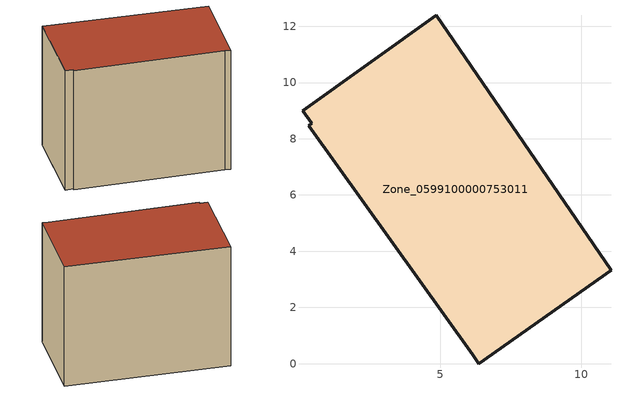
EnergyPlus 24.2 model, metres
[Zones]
Zone_0599100000753011
 floor ground (C_G): 6.37,0 6.15,0.33 0.32,8.47 0.43,8.56 0.1,8.99 4.85,12.39 11.07,3.32 z0
 wall outside (C_F): 6.15,0.33 6.37,0 11.07,3.32 4.85,12.39 0.1,8.99 0.43,8.56 0.32,8.47 6.15,0.33 z0:8.89
 roof outside (C_R): 0.32,8.47 6.15,0.33 6.37,0 11.07,3.32 4.85,12.39 0.1,8.99 0.43,8.56 z8.89
[BUILDING]
Pand.0599100000753011: North Axis=0; Terrain=City; Loads Convergence Tolerance Value=0.04; Temperature Convergence Tolerance Value=0.4; Solar Distribution=FullExterior; Maximum Number of Warmup Days=25; Minimum Number of Warmup Days=1
[Site:Location]
Rotterdam.The.Hague.AP_ZH_NLD Design_Conditions: Latitude=51.96; Longitude=4.45; Time Zone=1; Elevation=-4.5
[SITE:GROUNDTEMPERATURE:BUILDINGSURFACE]
18, 18, 18, 18, 18, 18, 18, 18, 18, 18, 18, 18
[MATERIAL] Thermal Absorptance=0.9; Solar Absorptance=0.7; Visible Absorptance=0.7
Name | Roughness | Thickness | Conductivity | Density | Specific Heat
G.TC.2006-2014 | MediumSmooth | 0.15 | 0.06 | 540 | 1210
F.TC.2006-2014 | Rough | 0.3 | 0.12 | 1920 | 840
R.TC.2006-2014 | MediumRough | 0.2 | 0.08 | 1500 | 1000
[CONSTRUCTION]
C_G: G.TC.2006-2014
C_F: F.TC.2006-2014
C_R: R.TC.2006-2014
[ZONE]
Zone_0599100000753011: Type=1; Multiplier=1; Ceiling Height=Autocalculate; Volume=Autocalculate; Floor Area=autocalculate; Part of Total Floor Area=Yes
[ZONEINFILTRATION:DESIGNFLOWRATE]
Infil_Zone_0599100000753011: Zone or ZoneList or Space or SpaceList=Zone_0599100000753011; Schedule=AlwaysOn; Design Flow Rate Calculation Method=Flow/Area; Flow Rate per Floor Area=0.0015; Constant Term Coefficient=1; Temperature Term Coefficient=0; Velocity Term Coefficient=0; Velocity Squared Term Coefficient=0
[HVACTEMPLATE:ZONE:IDEALLOADSAIRSYSTEM]
Zone_0599100000753011: Maximum Heating Supply Air Temperature=50; Minimum Cooling Supply Air Temperature=13; Maximum Heating Supply Air Humidity Ratio=0.0156; Minimum Cooling Supply Air Humidity Ratio=0.0077; Heating Limit=NoLimit; Cooling Limit=NoLimit; Dehumidification Control Type=ConstantSensibleHeatRatio; Cooling Sensible Heat Ratio=0.7; Dehumidification Setpoint=60; Humidification Control Type=None; Humidification Setpoint=30; Outdoor Air Method=None; Outdoor Air Flow Rate per Person=0.00944; Outdoor Air Flow Rate per Zone Floor Area=0; Outdoor Air Flow Rate per Zone=0; Demand Controlled Ventilation Type=None; Outdoor Air Economizer Type=NoEconomizer; Heat Recovery Type=None; Sensible Heat Recovery Effectiveness=0.7; Latent Heat Recovery Effectiveness=0.65
[ZONECONTROL:THERMOSTAT]
ThermostatControl_Zone_0599100000753011: Zone or ZoneList=Zone_0599100000753011; Control Type Schedule=DualSetpointControlType; Control 1=Thermostat_Zone_0599100000753011; Temperature Difference Between Cutout And Setpoint=0
[THERMOSTATSETPOINT:DUALSETPOINT]
Thermostat_Zone_0599100000753011: Heating Setpoint Temperature Schedule=HeatingSetpoint_Zone_0599100000753011; Cooling Setpoint Temperature Schedule=CoolingSetpoint_Zone_0599100000753011
[SCHEDULE:COMPACT]
HeatingSetpoint_Zone_0599100000753011: Through: 12/31, For: AllDays, Until: 24:00, 21
CoolingSetpoint_Zone_0599100000753011: Through: 12/31, For: AllDays, Until: 24:00, 24
DualSetpointControlType: Through: 12/31, For: AllDays, Until: 24:00, 4
AlwaysOn: Through: 12/31, For: AllDays, Until: 24:00, 1
